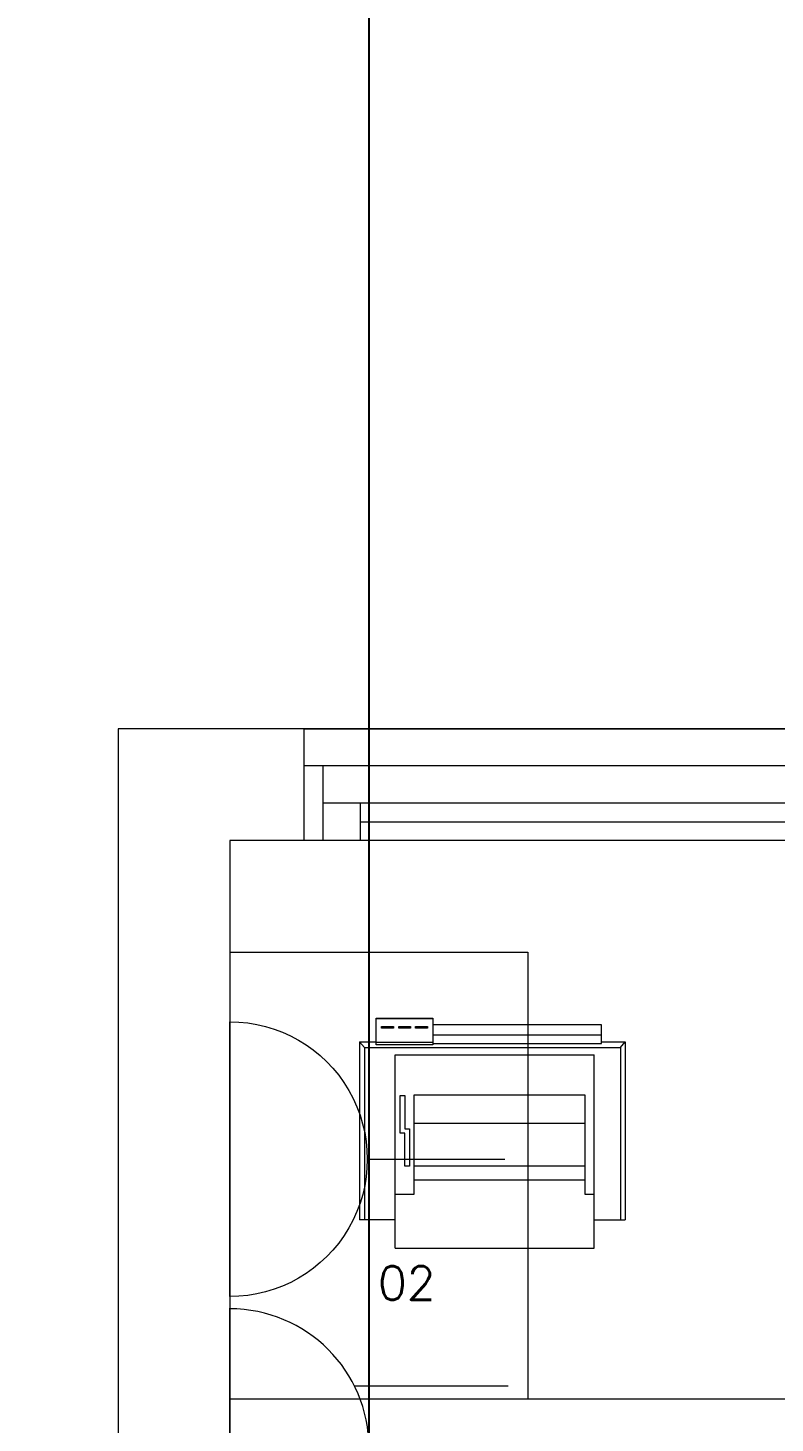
# Model space of a CAD drawing. Header units: metres. Extents: x 75097 to 220695, y -1557923 to -1361206.
# Drawn here: x 166743 to 167746, y -1409115 to -1407242 of the extents above; entities that cross this region are included whole.
import ezdxf

# ---------------------------------------------------------------- set-up
doc = ezdxf.new("R2010")
doc.units = ezdxf.units.M
doc.layers.get('0').update_dxf_attribs({"lineweight": 0})
for name, color, linetype, lineweight in [('A-100 - Copy$0$Aluminum', 8, 'Continuous', 0), ('A-100 - Copy$0$Medical Equipment and Furniture', 8, 'Continuous', 0), ('A-100 - Copy$0$Walls', 8, 'Continuous', 0)]:
    doc.layers.add(name, color=color, linetype=linetype, lineweight=lineweight)
doc.layers.add('E-POWR', color=7, linetype='Continuous', lineweight=9, true_color=0x4e7e3e)
doc.layers.add('E-PW', color=7, linetype='Continuous', lineweight=9, true_color=0x4e7e3e)
doc.styles.add('A-100 - Copy$0$list_ghTextstyle', font='romans.shx', dxfattribs={"height": 0.25})

# ---------------------------------------------------------------- blocks, each defined once
blk = doc.blocks.new('NORMAL SOCKET')
at = {"layer": 'E-POWR'}
for p, q in [((0, 307.7), (0, 615.4)), ((-307.7, 0), (307.7, 0))]:
    blk.add_line(p, q, dxfattribs=at)
blk.add_ellipse((0, 0), major_axis=(32.8, 305.9), ratio=1, start_param=4.81904, end_param=7.960633, dxfattribs=at)
blk = doc.blocks.new('GI-041_dwg_E-SKT2-3902840-GI-041')
at = {"layer": 'E-POWR'}
blk.add_line((0.1982, 0), (-0.1982, 0), dxfattribs=at)
at = {"layer": 'E-PW'}
for p, q in [((-0.0879, 0.1765), (-0.0879, 0.3944)), ((0.0878, 0.1766), (0.0878, 0.3944)), ((-0.1466, 0), (0.1466, 0))]:
    blk.add_line(p, q, dxfattribs=at)
blk.add_arc((0, 0), 0.1972, 0.0142, 180.0142, dxfattribs=at)
blk = doc.blocks.new('A-100 - Copy$0$ITPPLT2C-P')
for p, q in [((0.0229, 0.0318), (0.2618, 0.0318)), ((0.0304, 0.0256), (0.0229, 0.0318)), ((0.0229, 0), (0.0229, 0.0318)), ((0.0304, -0.3182), (0.0304, 0.0256)), ((0.0304, 0.0256), (0.2618, 0.0256)), ((0.2618, -0.0096), (0.2618, 0.0318)), ((0, 0), (0, -0.2262)), ((0.0252, 0), (0, 0)), ((0.0139, 0), (0.0139, -0.2262)), ((0.0252, 0), (0.0139, 0)), ((0.0252, -0.2262), (0.0252, 0)), ((0.0401, -0.2769), (0.0401, -0.0096)), ((0.3, -0.0096), (0.0401, -0.0096)), ((0.2274, -0.0222), (0.2274, -0.0096)), ((0.3, -0.2769), (0.3, -0.0096)), ((0.0939, -0.2515), (0.0939, -0.0222)), ((0.0939, -0.0222), (0.2274, -0.0222)), ((0.1321, -0.2515), (0.1321, -0.0222)), ((0.1894, -0.2515), (0.1894, -0.0222)), ((0.2082, -0.2515), (0.2082, -0.0222)), ((-0.0091, -0.2262), (0.0267, -0.2262)), ((-0.0091, -0.3023), (-0.0091, -0.2262)), ((-0.0087, -0.2262), (0.0236, -0.2262)), ((-0.0087, -0.3023), (-0.0087, -0.2262)), ((0, -0.2262), (0.0252, -0.2262)), ((0.0023, -0.2495), (0.0023, -0.2334)), ((0.0023, -0.2334), (0.0045, -0.2334)), ((0.0045, -0.2334), (0.0045, -0.2495)), ((0.0139, -0.2262), (0.0252, -0.2262)), ((0.0236, -0.2262), (0.0236, -0.3023)), ((0.0267, -0.2262), (0.0267, -0.3023)), ((0.0045, -0.2495), (0.0023, -0.2495)), ((0.0023, -0.2721), (0.0023, -0.2562)), ((0.0023, -0.2562), (0.0045, -0.2562)), ((0.0045, -0.2562), (0.0045, -0.2721)), ((0.2274, -0.2515), (0.0939, -0.2515)), ((0.1395, -0.2575), (0.19, -0.2575)), ((0.1395, -0.2641), (0.1395, -0.2575)), ((0.19, -0.2575), (0.19, -0.2641)), ((0.2274, -0.2769), (0.2274, -0.2515)), ((0.0045, -0.2721), (0.0023, -0.2721)), ((0.0023, -0.295), (0.0023, -0.2793)), ((0.0023, -0.2793), (0.0045, -0.2793)), ((0.0045, -0.2793), (0.0045, -0.295)), ((0.3, -0.2769), (0.0401, -0.2769)), ((0.0947, -0.2701), (0.0947, -0.2641)), ((0.0947, -0.2641), (0.1395, -0.2641)), ((0.1457, -0.2701), (0.0947, -0.2701)), ((0.19, -0.2641), (0.1457, -0.2641)), ((0.1457, -0.2641), (0.1457, -0.2701)), ((0.2618, -0.2769), (0.2618, -0.3246)), ((0.0045, -0.295), (0.0023, -0.295)), ((0.0267, -0.3023), (-0.0091, -0.3023)), ((0.0236, -0.3023), (-0.0087, -0.3023)), ((0.0229, -0.3246), (0.0229, -0.3023)), ((0.0304, -0.3182), (0.0229, -0.3246)), ((0.0304, -0.3182), (0.2618, -0.3182)), ((0.0229, -0.3246), (0.2618, -0.3246))]:
    blk.add_line(p, q)
blk = doc.blocks.new('A-100 - Copy$0$GF21043-P')
for p, q in [((0.8, 0.75), (-0.8, 0.75)), ((-0.8, 0.75), (-0.8, 0)), ((-0.8, 0.6), (-0.4, 0.6)), ((-0.4, 0.6), (-0.4, 0)), ((-0.8, 0), (0.8, 0))]:
    blk.add_line(p, q)
blk = doc.blocks.new('A-100 - Copy')
at = {"layer": 'A-100 - Copy$0$Aluminum'}
for p, q in [((167113.9, -1408182.7, 0), (168613.9, -1408182.7, 0)), ((168613.9, -1408232.7, 0), (167113.9, -1408232.7, 0)), ((167138.9, -1408232.7, 0), (167138.9, -1408332.7, 0)), ((168588.9, -1408282.7, 0), (167138.9, -1408282.7, 0)), ((167188.9, -1408282.7, 0), (167188.9, -1408332.7, 0)), ((167188.9, -1408307.7, 0), (168538.9, -1408307.7, 0)), ((168613.9, -1408332.7, 0), (167113.9, -1408332.7, 0))]:
    blk.add_line(p, q, dxfattribs=at)
at = {"layer": 'A-100 - Copy$0$Walls'}
for p, q in [((168688.9, -1408182.7, 0), (166863.9, -1408182.7, 0)), ((166863.9, -1408182.7, 0), (166863.9, -1409832.7, 0)), ((167113.9, -1408332.7, 0), (167113.9, -1408182.7, 0)), ((168688.9, -1408332.7, 0), (167013.9, -1408332.7, 0)), ((167013.9, -1408332.7, 0), (167013.9, -1409832.7, 0))]:
    blk.add_line(p, q, dxfattribs=at)
at = {"layer": 'A-100 - Copy$0$Medical Equipment and Furniture', "extrusion": (8.17187e-07, 1.19904e-18, 1), "xscale": 1000.000000000003, "yscale": 1000.000000000003, "zscale": 1000.000000000003}
blk.add_blockref('A-100 - Copy$0$GF21043-P', (167813.9, -1409082.7, 0.1), dxfattribs=at)
at = {"layer": 'A-100 - Copy$0$Medical Equipment and Furniture', "extrusion": (8.17187e-07, 1.19793e-18, -1), "xscale": -1000.000000000005, "yscale": 1000.000000000005, "zscale": 1000.000000000003, "rotation": 90.00000000674302}
blk.add_blockref('A-100 - Copy$0$ITPPLT2C-P', (-167512.8, -1408580.4, 0.1), dxfattribs=at)
at = {"layer": 'A-100 - Copy$0$Medical Equipment and Furniture', "insert": (167251.5, -1408904.6, 0), "char_height": 45, "attachment_point": 2, "style": 'A-100 - Copy$0$list_ghTextstyle'}
blk.add_mtext('02', dxfattribs=at)

msp = doc.modelspace()

# ---------------------------------------------------------------- linework, layer by layer
at = {"layer": 'E-POWR', "const_width": 3, "elevation": 0}
msp.add_lwpolyline([(162394.4, -1406108.3), (163256.4, -1406299.3), (163256.4, -1409384.7), (163436.8, -1409643.8), (165555.8, -1409643.8), (167208.3, -1409643.8), (167200.8, -1409148.6), (167200.8, -1408760.8), (167200.8, -1404435.6), (171725.2, -1404435.6), (171725.2, -1405526.1)], dxfattribs=at)

# ---------------------------------------------------------------- block references
at = {"layer": 'E-POWR', "color": 85, "xscale": -0.6, "yscale": 0.6, "zscale": 0.6, "rotation": 269.999999999999}
msp.add_blockref('NORMAL SOCKET', (167013.9, -1408760.8, 0), dxfattribs=at)
at = {"layer": 'E-POWR', "color": 85, "extrusion": (0, 0, -1), "xscale": -947.6469886575186, "yscale": 947.6469886575187, "zscale": -947.6469886575186, "rotation": 89.99981475956582}
msp.add_blockref('GI-041_dwg_E-SKT2-3902840-GI-041', (-167014, -1409148.6, 0), dxfattribs=at)

# ---------------------------------------------------------------- next in the draw order: block references
msp.add_blockref('A-100 - Copy', (0, 0))

doc.saveas('drawing.dxf')
